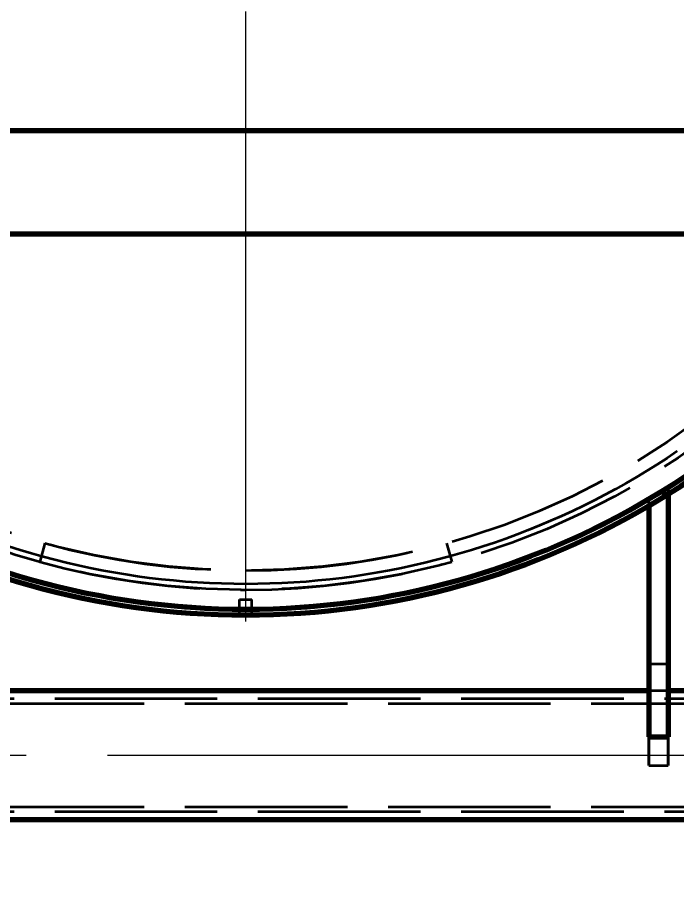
# Model space of a CAD drawing. Header units: millimetres. Extents: x 0 to 2382, y 0 to 420.
# Drawn here: x 153.88 to 170.1, y 116.67 to 138.14 of the extents above; entities that cross this region are included whole.
import ezdxf

# ---------------------------------------------------------------- set-up
doc = ezdxf.new("R2010")
doc.units = ezdxf.units.MM
doc.linetypes.add('IRAM-E-TRAZOS', pattern=[5, 4, -1])
doc.linetypes.add('IRAM-F-TRAZO-PUNTO', pattern=[20, 15, -2, 1, -2])
for name, color, linetype, lineweight in [('01-VISIBLE', 7, 'CONTINUOUS', 70), ('02-OCULTA', 4, 'IRAM-E-TRAZOS', 35), ('03-EJE', 1, 'IRAM-F-TRAZO-PUNTO', 18), ('04-COTA', 3, 'CONTINUOUS', 18)]:
    doc.layers.add(name, color=color, linetype=linetype, lineweight=lineweight)
doc.styles.add('ISO3098', font='isocpeur.ttf')
doc.dimstyles.new('FLAMA-IRAM', dxfattribs={"dimtxt": 3.5, "dimasz": 3.5, "dimexe": 2, "dimexo": 1.5, "dimgap": 1, "dimtad": 1, "dimdec": 1, "dimtxsty": 'ISO3098', "dimblk": 'IRAM_FLECHA', "dimblk1": 'IRAM_FLECHA', "dimblk2": 'IRAM_FLECHA', "dimcen": 2.5, "dimclrd": 256, "dimclre": 256, "dimclrt": 256, "dimazin": 3, "dimtfac": 1, "dimtmove": 0, "dimatfit": 3, "dimlwd": 18, "dimlwe": 18})

# ---------------------------------------------------------------- blocks, each defined once
blk = doc.blocks.new('IRAM_FLECHA')
blk.add_solid([(0, 0), (-1, 0.125), (-1, -0.125)])

msp = doc.modelspace()

# ---------------------------------------------------------------- linework, layer by layer
at = {"layer": '01-VISIBLE'}
for p, q in [((148.63, 135.358), (170.37, 135.358)), ((148.63, 132.818), (170.37, 132.818)), ((169.888, 126.416), (169.888, 120.451)), ((169.413, 126.13), (169.413, 120.451)), ((159.35, 123.445), (159.35, 123.446)), ((159.35, 123.445), (159.65, 123.445)), ((159.65, 123.445), (159.65, 123.446)), ((149.588, 121.588), (169.413, 121.588)), ((169.888, 121.588), (179.2, 121.588)), ((169.413, 120.451), (169.888, 120.451)), ((139.8, 118.413), (179.2, 118.413))]:
    msp.add_line(p, q, dxfattribs=at)
for radius, start, end in [(19.643, -152.1766, -27.8234), (19.5, -151.7064, -28.2936)]:
    msp.add_arc((159.5, 143.088), radius, start, end, dxfattribs=at)
at = {"layer": '02-OCULTA'}
for p, q in [((169.888, 119.745), (169.888, 126.584)), ((169.888, 126.584), (169.888, 126.437)), ((169.413, 119.745), (169.413, 126.295)), ((169.413, 126.295), (169.413, 126.13)), ((169.65, 126.437), (169.888, 126.437)), ((169.888, 126.437), (169.888, 126.416)), ((154.56, 125.207), (154.434, 124.749)), ((154.56, 125.207), (154.434, 124.749)), ((154.56, 125.207), (154.434, 124.749)), ((154.56, 125.207), (154.434, 124.749)), ((164.44, 125.207), (164.566, 124.749)), ((164.44, 125.207), (164.566, 124.749)), ((164.44, 125.207), (164.566, 124.749)), ((164.44, 125.207), (164.566, 124.749)), ((157.205, 123.723), (157.202, 123.693)), ((157.205, 123.723), (157.202, 123.693)), ((159.35, 123.446), (159.35, 123.825)), ((159.35, 123.445), (159.35, 123.825)), ((159.35, 123.825), (159.65, 123.825)), ((159.35, 123.825), (159.65, 123.825)), ((159.65, 123.446), (159.65, 123.825)), ((159.65, 123.445), (159.65, 123.825)), ((161.795, 123.723), (161.798, 123.693)), ((161.795, 123.723), (161.798, 123.693)), ((159.35, 123.445), (159.65, 123.445)), ((169.413, 122.245), (169.413, 119.745)), ((169.413, 120.451), (169.413, 122.245)), ((169.413, 122.245), (169.888, 122.245)), ((169.888, 122.245), (169.888, 119.745)), ((169.888, 120.451), (169.888, 122.245)), ((169.413, 121.588), (169.888, 121.588)), ((139.8, 121.388), (179.2, 121.388)), ((133, 121.27), (186, 121.27)), ((169.413, 119.745), (169.888, 119.745)), ((133, 118.73), (186, 118.73)), ((139.8, 118.613), (179.2, 118.613))]:
    msp.add_line(p, q, dxfattribs=at)
for points in [[(170.114, 127.47), (169.867, 127.305), (169.618, 127.144), (169.366, 126.987), (169.112, 126.834), (168.856, 126.685), (168.597, 126.541), (168.336, 126.4), (168.073, 126.263), (167.807, 126.13), (167.54, 126.002), (167.271, 125.878), (166.999, 125.758), (166.726, 125.642), (166.451, 125.531), (166.175, 125.424), (165.896, 125.321), (165.616, 125.223), (165.335, 125.129), (165.052, 125.04), (164.768, 124.955), (164.483, 124.874), (164.196, 124.798), (163.908, 124.727), (163.619, 124.66), (163.329, 124.598), (163.038, 124.54), (162.746, 124.486), (162.454, 124.438), (162.161, 124.394), (161.867, 124.354), (161.572, 124.319), (161.277, 124.289), (160.982, 124.263), (160.686, 124.243), (160.389, 124.226), (160.093, 124.215), (159.797, 124.208), (159.5, 124.205), (159.203, 124.208), (158.907, 124.215), (158.611, 124.226), (158.314, 124.243), (158.018, 124.263), (157.723, 124.289), (157.428, 124.319), (157.133, 124.354), (156.839, 124.394), (156.546, 124.438), (156.254, 124.486), (155.962, 124.54), (155.671, 124.598), (155.381, 124.66), (155.092, 124.727), (154.804, 124.798), (154.517, 124.874), (154.232, 124.955), (153.948, 125.04), (153.665, 125.129)], [(170.114, 127.47), (169.867, 127.305), (169.618, 127.144), (169.366, 126.987), (169.112, 126.834), (168.856, 126.685), (168.597, 126.541), (168.336, 126.4), (168.073, 126.263), (167.807, 126.13), (167.54, 126.002), (167.271, 125.878), (166.999, 125.758), (166.726, 125.642), (166.451, 125.531), (166.175, 125.424), (165.896, 125.321), (165.616, 125.223), (165.335, 125.129), (165.052, 125.04), (164.768, 124.955), (164.483, 124.874), (164.196, 124.798), (163.908, 124.727), (163.619, 124.66), (163.329, 124.598), (163.038, 124.54), (162.746, 124.486), (162.454, 124.438), (162.161, 124.394), (161.867, 124.354), (161.572, 124.319), (161.277, 124.289), (160.982, 124.263), (160.686, 124.243), (160.389, 124.226), (160.093, 124.215), (159.797, 124.208), (159.5, 124.205), (159.203, 124.208), (158.907, 124.215), (158.611, 124.226), (158.314, 124.243), (158.018, 124.263), (157.723, 124.289), (157.428, 124.319), (157.133, 124.354), (156.839, 124.394), (156.546, 124.438), (156.254, 124.486), (155.962, 124.54), (155.671, 124.598), (155.381, 124.66), (155.092, 124.727), (154.804, 124.798), (154.517, 124.874), (154.232, 124.955), (153.948, 125.04), (153.665, 125.129)], [(169.65, 126.437), (169.611, 126.413), (169.571, 126.389), (169.532, 126.366), (169.492, 126.342), (169.452, 126.318), (169.413, 126.295)]]:
    msp.add_lwpolyline(points, dxfattribs=at)
for radius in [19.643, 19.5, 19.5, 19.5, 19.025, 19.025, 19.025, 19.025, 19.025, 19.025, 19.025, 19.025, 18.55, 18.55, 18.55, 18.55]:
    msp.add_circle((159.5, 143.088), radius, dxfattribs=at)
for radius, start, end in [(19.53, 162, 18), (19.53, 162, 18), (19.5, 162, 18), (19.5, 162, 18), (19.5, -59.4471, -57.8125), (19.5, -58.6333, -57.8125), (18.55, -105.4436, -74.5564), (18.55, -105.4436, -74.5564), (18.55, -105.4436, -74.5564), (18.55, -105.4436, -74.5564), (19.025, -105.4436, -74.5564), (19.025, -105.4436, -74.5564), (19.025, -105.4436, -74.5564), (19.025, -105.4436, -74.5564), (19.53, -96.758, -83.242), (19.53, -96.758, -83.242), (19.5, -96.758, -83.242), (19.5, -96.758, -83.242)]:
    msp.add_arc((159.5, 143.088), radius, start, end, dxfattribs=at)
at = {"layer": '03-EJE'}
for p, q in [((159.5, 123.288), (159.5, 162.888)), ((136.1, 120), (182.9, 120))]:
    msp.add_line(p, q, dxfattribs=at)

# ---------------------------------------------------------------- dimensions: what is measured, and where the dimension line sits
at = {"layer": '04-COTA'}
for base, p1, p2, override in [((140, 92.5), (140, 143.088), (179, 143.088), {"dimlfac": 10, "dimpost": '%%c<>'}), ((136.4, 83.5), (136.4, 120), (182.6, 120), {"dimlfac": 10, "dimpost": 'trocha <>'})]:
    msp.add_linear_dim(base=base, p1=p1, p2=p2, dimstyle='FLAMA-IRAM', override=override, dxfattribs=at).render()

doc.saveas('drawing.dxf')
